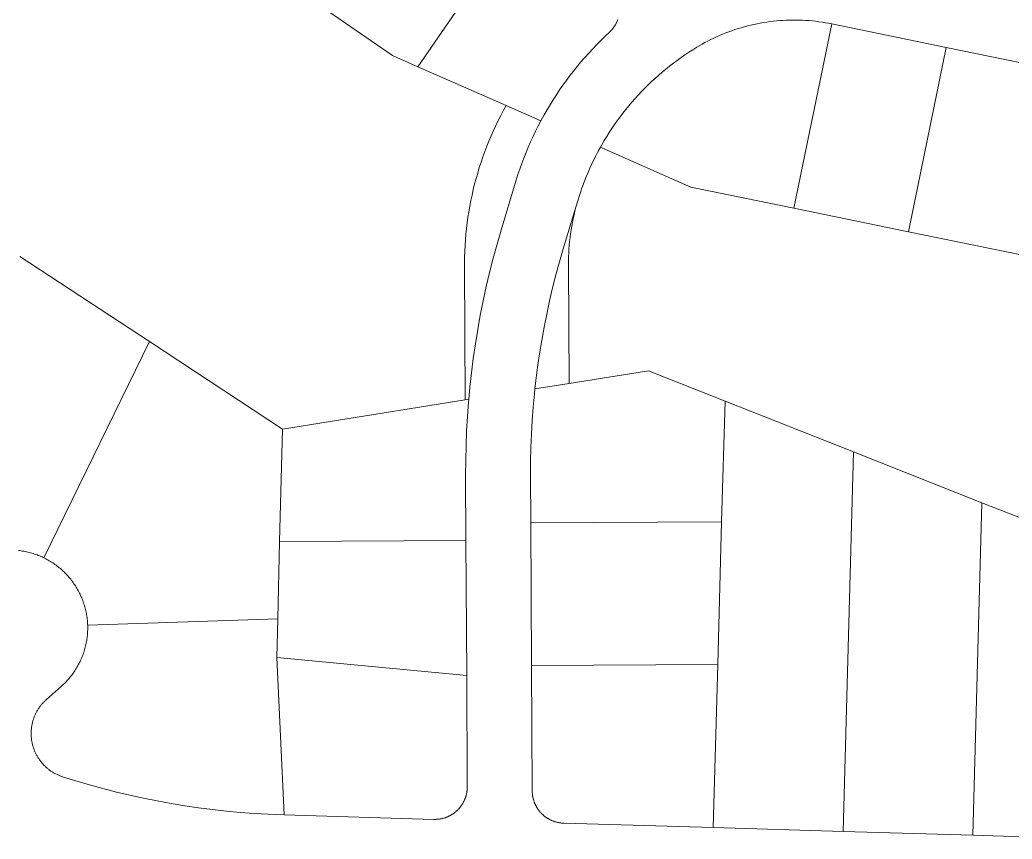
# Model space of a CAD drawing. Header units: feet. Extents: x 865220 to 2774701, y -2240498 to 961524.
# Drawn here: x 2765965 to 2766730, y 958702 to 959333 of the extents above; entities that cross this region are included whole.
import ezdxf

# ---------------------------------------------------------------- set-up
doc = ezdxf.new("R2010")
doc.units = ezdxf.units.FT
doc.header["$LTSCALE"] = 0.015
doc.header["$MEASUREMENT"] = 0
doc.layers.add('Parcels', color=7, linetype='Continuous', lineweight=0)

msp = doc.modelspace()

# ---------------------------------------------------------------- linework, layer by layer
at = {"layer": 'Parcels', "lineweight": 5}
for p, q in [((2766348.9, 959409.1), (2766271.91, 959297)), ((2766271.91, 959297), (2766348.9, 959409.1)), ((2766195.47, 959344.66), (2766252.22, 959305.68)), ((2766424.8, 959330.97), (2766424.99, 959331.36)), ((2766424.99, 959331.36), (2766425.17, 959331.76)), ((2766425.17, 959331.76), (2766425.35, 959332.16)), ((2766425.35, 959332.16), (2766425.52, 959332.56)), ((2766425.52, 959332.56), (2766425.68, 959332.96)), ((2766425.68, 959332.96), (2766425.83, 959333.37)), ((2766540.49, 959331.51), (2766538, 959331.12)), ((2766542.99, 959331.85), (2766540.49, 959331.51)), ((2766545.49, 959332.16), (2766542.99, 959331.85)), ((2766548, 959332.42), (2766545.49, 959332.16)), ((2766550.51, 959332.63), (2766548, 959332.42)), ((2766553.02, 959332.8), (2766550.51, 959332.63)), ((2766555.54, 959332.93), (2766553.02, 959332.8)), ((2766558.05, 959333.01), (2766555.54, 959332.93)), ((2766560.57, 959333.05), (2766558.05, 959333.01)), ((2766563.09, 959333.05), (2766560.57, 959333.05)), ((2766565.61, 959333), (2766563.09, 959333.05)), ((2766568.13, 959332.91), (2766565.61, 959333)), ((2766570.65, 959332.77), (2766568.13, 959332.91)), ((2766573.16, 959332.59), (2766570.65, 959332.77)), ((2766575.67, 959332.37), (2766573.16, 959332.59)), ((2766578.17, 959332.1), (2766575.67, 959332.37)), ((2766580.67, 959331.79), (2766578.17, 959332.1)), ((2766583.17, 959331.43), (2766580.67, 959331.79)), ((2766585.66, 959331.03), (2766583.17, 959331.43)), ((2766416.04, 959320.57), (2766419.34, 959323.67)), ((2766419.34, 959323.67), (2766419.66, 959323.97)), ((2766419.66, 959323.97), (2766419.97, 959324.27)), ((2766419.97, 959324.27), (2766420.28, 959324.58)), ((2766420.28, 959324.58), (2766420.58, 959324.9)), ((2766420.58, 959324.9), (2766420.88, 959325.22)), ((2766420.88, 959325.22), (2766421.17, 959325.54)), ((2766421.17, 959325.54), (2766421.45, 959325.87)), ((2766421.45, 959325.87), (2766421.73, 959326.21)), ((2766421.73, 959326.21), (2766422.01, 959326.55)), ((2766422.01, 959326.55), (2766422.27, 959326.89)), ((2766422.27, 959326.89), (2766422.54, 959327.24)), ((2766422.54, 959327.24), (2766422.79, 959327.6)), ((2766422.79, 959327.6), (2766423.04, 959327.96)), ((2766423.04, 959327.96), (2766423.28, 959328.32)), ((2766423.28, 959328.32), (2766423.52, 959328.68)), ((2766423.52, 959328.68), (2766423.75, 959329.06)), ((2766423.75, 959329.06), (2766423.97, 959329.43)), ((2766423.97, 959329.43), (2766424.19, 959329.81)), ((2766424.19, 959329.81), (2766424.4, 959330.19)), ((2766424.4, 959330.19), (2766424.6, 959330.58)), ((2766424.6, 959330.58), (2766424.8, 959330.97)), ((2766511.26, 959324), (2766508.91, 959323.1)), ((2766513.63, 959324.86), (2766511.26, 959324)), ((2766516.01, 959325.68), (2766513.63, 959324.86)), ((2766518.41, 959326.45), (2766516.01, 959325.68)), ((2766520.82, 959327.18), (2766518.41, 959326.45)), ((2766523.25, 959327.87), (2766520.82, 959327.18)), ((2766525.68, 959328.52), (2766523.25, 959327.87)), ((2766528.13, 959329.13), (2766525.68, 959328.52)), ((2766530.58, 959329.69), (2766528.13, 959329.13)), ((2766533.05, 959330.21), (2766530.58, 959329.69)), ((2766535.52, 959330.68), (2766533.05, 959330.21)), ((2766538, 959331.12), (2766535.52, 959330.68)), ((2766590.61, 959330.11), (2766561.45, 959188.08)), ((2766561.45, 959188.08), (2766590.61, 959330.11)), ((2766588.14, 959330.59), (2766585.66, 959331.03)), ((2766590.61, 959330.11), (2766588.14, 959330.59)), ((2766678.76, 959312.01), (2766590.61, 959330.11)), ((2766590.61, 959330.11), (2766590.61, 959330.11)), ((2766409.61, 959314.2), (2766412.8, 959317.41)), ((2766412.8, 959317.41), (2766416.04, 959320.57)), ((2766495.15, 959316.86), (2766492.92, 959315.68)), ((2766497.39, 959318), (2766495.15, 959316.86)), ((2766499.66, 959319.1), (2766497.39, 959318)), ((2766501.95, 959320.16), (2766499.66, 959319.1)), ((2766504.25, 959321.19), (2766501.95, 959320.16)), ((2766506.57, 959322.17), (2766504.25, 959321.19)), ((2766508.91, 959323.1), (2766506.57, 959322.17)), ((2766403.41, 959307.61), (2766406.48, 959310.93)), ((2766406.48, 959310.93), (2766409.61, 959314.2)), ((2766483.62, 959310.21), (2766480.55, 959308.24)), ((2766486.73, 959312.14), (2766483.62, 959310.21)), ((2766490.71, 959314.47), (2766486.73, 959312.14)), ((2766492.92, 959315.68), (2766490.71, 959314.47)), ((2766678.76, 959312.01), (2766649.6, 959169.99)), ((2766766.91, 959293.91), (2766678.76, 959312.01)), ((2766678.76, 959312.01), (2766678.76, 959312.01)), ((2766271.91, 959297), (2766252.22, 959305.68)), ((2766394.54, 959297.33), (2766397.43, 959300.81)), ((2766397.43, 959300.81), (2766400.39, 959304.24)), ((2766400.39, 959304.24), (2766403.41, 959307.61)), ((2766471.54, 959301.99), (2766468.61, 959299.81)), ((2766474.51, 959304.13), (2766471.54, 959301.99)), ((2766477.51, 959306.21), (2766474.51, 959304.13)), ((2766480.55, 959308.24), (2766477.51, 959306.21)), ((2766271.91, 959297), (2766339.74, 959267.1)), ((2766388.93, 959290.23), (2766391.7, 959293.8)), ((2766391.7, 959293.8), (2766394.54, 959297.33)), ((2766462.87, 959295.29), (2766460.06, 959292.95)), ((2766465.72, 959297.57), (2766462.87, 959295.29)), ((2766468.61, 959299.81), (2766465.72, 959297.57)), ((2766383.57, 959282.93), (2766386.22, 959286.6)), ((2766386.22, 959286.6), (2766388.93, 959290.23)), ((2766451.88, 959285.66), (2766449.24, 959283.13)), ((2766454.57, 959288.14), (2766451.88, 959285.66)), ((2766457.29, 959290.57), (2766454.57, 959288.14)), ((2766460.06, 959292.95), (2766457.29, 959290.57)), ((2766378.48, 959275.45), (2766380.99, 959279.21)), ((2766380.99, 959279.21), (2766383.57, 959282.93)), ((2766444.1, 959277.95), (2766441.6, 959275.29)), ((2766446.65, 959280.56), (2766444.1, 959277.95)), ((2766449.24, 959283.13), (2766446.65, 959280.56)), ((2766373.64, 959267.8), (2766376.03, 959271.65)), ((2766376.03, 959271.65), (2766378.48, 959275.45)), ((2766439.14, 959272.58), (2766436.73, 959269.84)), ((2766441.6, 959275.29), (2766439.14, 959272.58)), ((2766337.76, 959263.51), (2766335.72, 959259.65)), ((2766337.76, 959263.51), (2766339.74, 959267.1)), ((2766339.74, 959267.1), (2766337.76, 959263.51)), ((2766339.74, 959267.1), (2766366.51, 959255.3)), ((2766369.08, 959259.98), (2766371.32, 959263.91)), ((2766371.32, 959263.91), (2766373.64, 959267.8)), ((2766432.05, 959264.22), (2766429.79, 959261.35)), ((2766434.37, 959267.05), (2766432.05, 959264.22)), ((2766436.73, 959269.84), (2766434.37, 959267.05)), ((2766331.84, 959251.83), (2766333.75, 959255.76)), ((2766333.75, 959255.76), (2766331.84, 959251.83)), ((2766335.72, 959259.65), (2766333.75, 959255.76)), ((2766364.54, 959251.52), (2766366.51, 959255.3)), ((2766366.51, 959255.3), (2766369.08, 959259.98)), ((2766366.51, 959255.3), (2766366.51, 959255.3)), ((2766425.42, 959255.5), (2766423.31, 959252.52)), ((2766427.58, 959258.44), (2766425.42, 959255.5)), ((2766429.79, 959261.35), (2766427.58, 959258.44)), ((2766330.01, 959247.87), (2766328.25, 959243.88)), ((2766331.84, 959251.83), (2766330.01, 959247.87)), ((2766360.55, 959243.39), (2766362.51, 959247.48)), ((2766362.51, 959247.48), (2766364.54, 959251.52)), ((2766421.25, 959249.5), (2766419.25, 959246.44)), ((2766423.31, 959252.52), (2766421.25, 959249.5)), ((2766324.93, 959235.81), (2766326.55, 959239.86)), ((2766328.25, 959243.88), (2766326.55, 959239.86)), ((2766358.67, 959239.28), (2766360.55, 959243.39)), ((2766415.4, 959240.23), (2766412.41, 959235.07)), ((2766417.3, 959243.35), (2766415.4, 959240.23)), ((2766419.25, 959246.44), (2766417.3, 959243.35)), ((2766323.37, 959231.74), (2766324.93, 959235.81)), ((2766355.12, 959230.95), (2766356.86, 959235.13)), ((2766356.86, 959235.13), (2766358.67, 959239.28)), ((2766410.79, 959232.1), (2766409.1, 959228.86)), ((2766412.41, 959235.07), (2766410.79, 959232.1)), ((2766412.41, 959235.07), (2766413.44, 959234.62)), ((2766482, 959204.4), (2766413.44, 959234.62)), ((2766413.44, 959234.62), (2766482, 959204.4)), ((2766320.48, 959223.51), (2766321.89, 959227.63)), ((2766321.89, 959227.63), (2766320.48, 959223.51)), ((2766321.89, 959227.63), (2766323.37, 959231.74)), ((2766351.86, 959222.51), (2766353.45, 959226.74)), ((2766353.45, 959226.74), (2766355.12, 959230.95)), ((2766407.46, 959225.6), (2766405.88, 959222.3)), ((2766409.1, 959228.86), (2766407.46, 959225.6)), ((2766319.14, 959219.35), (2766317.88, 959215.18)), ((2766319.14, 959219.35), (2766320.48, 959223.51)), ((2766348.9, 959213.95), (2766350.35, 959218.24)), ((2766350.35, 959218.24), (2766351.86, 959222.51)), ((2766404.36, 959218.98), (2766402.9, 959215.63)), ((2766405.88, 959222.3), (2766404.36, 959218.98)), ((2766315.56, 959206.76), (2766316.68, 959210.98)), ((2766316.68, 959210.98), (2766315.56, 959206.76)), ((2766317.88, 959215.18), (2766316.68, 959210.98)), ((2766347.09, 959208.19), (2766348.9, 959213.95)), ((2766401.49, 959212.26), (2766400.14, 959208.87)), ((2766402.9, 959215.63), (2766401.49, 959212.26)), ((2766313.55, 959198.28), (2766314.52, 959202.53)), ((2766314.52, 959202.53), (2766315.56, 959206.76)), ((2766335.94, 959171.17), (2766347.09, 959208.19)), ((2766397.65, 959202), (2766397, 959200.12)), ((2766397.96, 959202.93), (2766397.65, 959202)), ((2766398.87, 959205.44), (2766397.96, 959202.93)), ((2766398.96, 959205.72), (2766398.87, 959205.44)), ((2766400.14, 959208.87), (2766398.96, 959205.72)), ((2766561.45, 959188.08), (2766482, 959204.4)), ((2766482, 959204.4), (2766561.45, 959188.08)), ((2766311.83, 959189.72), (2766312.65, 959194.01)), ((2766312.65, 959194.01), (2766311.83, 959189.72)), ((2766312.65, 959194.01), (2766313.55, 959198.28)), ((2766313.55, 959198.28), (2766312.65, 959194.01)), ((2766394.98, 959193.77), (2766393.47, 959188.79)), ((2766395.19, 959194.47), (2766394.98, 959193.77)), ((2766396.48, 959198.54), (2766395.19, 959194.47)), ((2766397, 959200.12), (2766396.48, 959198.54)), ((2766311.83, 959189.72), (2766311.08, 959185.42)), ((2766393.47, 959188.79), (2766383.82, 959156.75)), ((2766393.47, 959188.79), (2766392.8, 959185.9)), ((2766649.6, 959169.99), (2766561.45, 959188.08)), ((2766310.41, 959181.11), (2766309.81, 959176.79)), ((2766310.41, 959181.11), (2766311.08, 959185.42)), ((2766311.08, 959185.42), (2766310.41, 959181.11)), ((2766390.87, 959177.21), (2766391.46, 959180.12)), ((2766392.1, 959183.01), (2766391.46, 959180.12)), ((2766392.8, 959185.9), (2766392.1, 959183.01)), ((2766308.85, 959168.12), (2766309.29, 959172.46)), ((2766309.29, 959172.46), (2766308.85, 959168.12)), ((2766309.29, 959172.46), (2766309.81, 959176.79)), ((2766309.81, 959176.79), (2766309.29, 959172.46)), ((2766332.8, 959160.38), (2766335.94, 959171.17)), ((2766389.84, 959171.37), (2766389.4, 959168.43)), ((2766390.33, 959174.29), (2766389.84, 959171.37)), ((2766390.33, 959174.29), (2766390.87, 959177.21)), ((2766308.48, 959163.77), (2766308.18, 959159.42)), ((2766308.48, 959163.77), (2766308.85, 959168.12)), ((2766389.01, 959165.49), (2766388.68, 959162.54)), ((2766389.01, 959165.49), (2766389.4, 959168.43)), ((2766737.75, 959151.89), (2766649.6, 959169.99)), ((2766308.18, 959159.42), (2766307.97, 959155.06)), ((2766329.84, 959149.54), (2766332.8, 959160.38)), ((2766383.82, 959156.75), (2766380.91, 959146.81)), ((2766387.98, 959153.67), (2766388.16, 959156.63)), ((2766388.39, 959159.59), (2766388.16, 959156.63)), ((2766388.39, 959159.59), (2766388.68, 959162.54)), ((2765965.2, 959150.97), (2766065.02, 959085.34)), ((2766307.76, 959143.44), (2766307.82, 959150.7)), ((2766307.82, 959150.7), (2766307.76, 959143.44)), ((2766307.82, 959150.7), (2766307.97, 959155.06)), ((2766307.97, 959155.06), (2766307.82, 959150.7)), ((2766327.07, 959138.65), (2766329.84, 959149.54)), ((2766387.85, 959150.71), (2766387.77, 959147.74)), ((2766387.98, 959153.67), (2766387.85, 959150.71)), ((2766308.3, 959040.4), (2766307.76, 959143.44)), ((2766380.91, 959146.81), (2766378.19, 959136.81)), ((2766387.75, 959143.86), (2766387.77, 959147.74)), ((2766388.23, 959053.11), (2766387.75, 959143.86)), ((2766324.5, 959127.72), (2766327.07, 959138.65)), ((2766378.19, 959136.81), (2766375.63, 959126.76)), ((2766322.11, 959116.74), (2766324.5, 959127.72)), ((2766375.63, 959126.76), (2766373.26, 959116.68)), ((2766319.92, 959105.72), (2766322.11, 959116.74)), ((2766373.26, 959116.68), (2766371.06, 959106.55)), ((2766317.92, 959094.66), (2766319.92, 959105.72)), ((2766371.06, 959106.55), (2766369.03, 959096.39)), ((2766316.11, 959083.58), (2766317.92, 959094.66)), ((2766369.03, 959096.39), (2766367.19, 959086.19)), ((2765983.81, 958918.74), (2766065.02, 959085.34)), ((2766065.02, 959085.34), (2765983.81, 958918.74)), ((2766065.02, 959085.34), (2766065.02, 959085.34)), ((2766167.43, 959018.01), (2766065.02, 959085.34)), ((2766314.49, 959072.46), (2766316.11, 959083.58)), ((2766367.19, 959086.19), (2766365.52, 959075.96)), ((2766313.08, 959061.31), (2766314.49, 959072.46)), ((2766365.52, 959075.96), (2766364.03, 959065.71)), ((2766364.03, 959065.71), (2766362.72, 959055.43)), ((2766311.85, 959050.14), (2766313.08, 959061.31)), ((2766449.45, 959062.85), (2766388.23, 959053.11)), ((2766508.38, 959039.54), (2766449.45, 959062.85)), ((2766310.99, 959040.83), (2766311.85, 959050.14)), ((2766362.01, 959048.94), (2766361.59, 959045.13)), ((2766362.72, 959055.43), (2766362.01, 959048.94)), ((2766362.01, 959048.94), (2766388.23, 959053.11)), ((2766388.23, 959053.11), (2766388.23, 959053.11)), ((2766361.59, 959045.13), (2766360.64, 959034.81)), ((2766308.3, 959040.4), (2766167.43, 959018.01)), ((2766310.99, 959040.83), (2766308.3, 959040.4)), ((2766308.3, 959040.4), (2766310.99, 959040.83)), ((2766309.99, 959027.75), (2766310.82, 959038.95)), ((2766310.82, 959038.95), (2766310.99, 959040.83)), ((2766360.64, 959034.81), (2766359.87, 959024.47)), ((2766508.38, 959039.54), (2766505.81, 958946.53)), ((2766508.38, 959039.54), (2766607.34, 959000.39)), ((2766508.38, 959039.54), (2766508.38, 959039.54)), ((2766309.35, 959016.53), (2766309.99, 959027.75)), ((2766165.31, 958931.47), (2766167.43, 959018.01)), ((2766167.43, 959018.01), (2766165.31, 958931.47)), ((2766167.43, 959018.01), (2766167.43, 959018.01)), ((2766359.87, 959024.47), (2766359.28, 959014.13)), ((2766308.9, 959005.31), (2766309.35, 959016.53)), ((2766359.28, 959014.13), (2766358.87, 959003.77)), ((2766308.66, 958994.07), (2766308.9, 959005.31)), ((2766358.87, 959003.77), (2766358.65, 958993.41)), ((2766599.39, 958707.99), (2766607.34, 959000.39)), ((2766607.34, 959000.39), (2766599.39, 958707.99)), ((2766607.34, 959000.39), (2766607.34, 959000.39)), ((2766706.3, 958961.24), (2766607.34, 959000.39)), ((2766308.61, 958982.14), (2766308.66, 958994.07)), ((2766358.65, 958993.41), (2766358.6, 958982.4)), ((2766308.87, 958932.23), (2766308.61, 958982.14)), ((2766358.6, 958982.4), (2766358.8, 958945.76)), ((2766699.33, 958705.03), (2766706.3, 958961.24)), ((2766706.3, 958961.24), (2766699.33, 958705.03)), ((2766706.3, 958961.24), (2766706.3, 958961.24)), ((2766805.26, 958922.09), (2766706.3, 958961.24)), ((2766358.8, 958945.76), (2766505.81, 958946.53)), ((2766505.81, 958946.53), (2766358.8, 958945.76)), ((2766358.8, 958945.76), (2766359.38, 958835.77)), ((2766505.81, 958946.53), (2766502.77, 958836.53)), ((2766505.81, 958946.53), (2766505.81, 958946.53)), ((2766165.31, 958931.47), (2766163.85, 958871.89)), ((2766308.87, 958932.23), (2766165.31, 958931.47)), ((2766309.42, 958828.11), (2766308.87, 958932.23)), ((2766308.87, 958932.23), (2766308.87, 958932.23)), ((2765964.24, 958924.43), (2765965.28, 958924.31)), ((2765965.28, 958924.31), (2765966.32, 958924.16)), ((2765966.32, 958924.16), (2765967.35, 958924)), ((2765967.35, 958924), (2765968.38, 958923.82)), ((2765968.38, 958923.82), (2765969.41, 958923.62)), ((2765969.41, 958923.62), (2765970.44, 958923.4)), ((2765970.44, 958923.4), (2765971.46, 958923.17)), ((2765971.46, 958923.17), (2765972.47, 958922.92)), ((2765972.47, 958922.92), (2765973.49, 958922.65)), ((2765973.49, 958922.65), (2765974.49, 958922.36)), ((2765974.49, 958922.36), (2765975.49, 958922.05)), ((2765975.49, 958922.05), (2765976.49, 958921.73)), ((2765976.49, 958921.73), (2765977.48, 958921.39)), ((2765977.48, 958921.39), (2765978.47, 958921.04)), ((2765978.47, 958921.04), (2765979.44, 958920.66)), ((2765979.44, 958920.66), (2765980.41, 958920.27)), ((2765980.41, 958920.27), (2765981.38, 958919.86)), ((2765981.38, 958919.86), (2765982.34, 958919.44)), ((2765982.34, 958919.44), (2765983.29, 958919)), ((2765983.29, 958919), (2765983.81, 958918.74)), ((2765983.81, 958918.74), (2765984.23, 958918.54)), ((2765984.23, 958918.54), (2765985.16, 958918.06)), ((2765985.16, 958918.06), (2765986.09, 958917.57)), ((2765986.09, 958917.57), (2765987, 958917.07)), ((2765987, 958917.07), (2765987.91, 958916.55)), ((2765987.91, 958916.55), (2765988.81, 958916.01)), ((2765988.81, 958916.01), (2765989.7, 958915.45)), ((2765989.7, 958915.45), (2765990.58, 958914.88)), ((2765990.58, 958914.88), (2765991.44, 958914.3)), ((2765991.44, 958914.3), (2765992.3, 958913.7)), ((2765992.3, 958913.7), (2765993.15, 958913.09)), ((2765993.15, 958913.09), (2765993.99, 958912.46)), ((2765993.99, 958912.46), (2765994.81, 958911.81)), ((2765994.81, 958911.81), (2765995.63, 958911.15)), ((2765995.63, 958911.15), (2765996.43, 958910.48)), ((2765996.43, 958910.48), (2765997.22, 958909.8)), ((2765997.22, 958909.8), (2765998, 958909.1)), ((2765998, 958909.1), (2765998.77, 958908.38)), ((2765998.77, 958908.38), (2765999.52, 958907.66)), ((2765999.52, 958907.66), (2766000.26, 958906.92)), ((2766000.26, 958906.92), (2766000.99, 958906.17)), ((2766000.99, 958906.17), (2766001.71, 958905.4)), ((2766001.71, 958905.4), (2766002.41, 958904.62)), ((2766002.41, 958904.62), (2766003.1, 958903.83)), ((2766003.1, 958903.83), (2766003.77, 958903.03)), ((2766003.77, 958903.03), (2766004.43, 958902.22)), ((2766004.43, 958902.22), (2766005.07, 958901.4)), ((2766005.07, 958901.4), (2766005.71, 958900.56)), ((2766005.71, 958900.56), (2766006.32, 958899.71)), ((2766006.32, 958899.71), (2766006.92, 958898.86)), ((2766006.92, 958898.86), (2766007.51, 958897.99)), ((2766007.51, 958897.99), (2766008.08, 958897.11)), ((2766008.08, 958897.11), (2766008.64, 958896.22)), ((2766008.64, 958896.22), (2766009.18, 958895.33)), ((2766009.18, 958895.33), (2766009.7, 958894.42)), ((2766009.7, 958894.42), (2766010.21, 958893.51)), ((2766010.21, 958893.51), (2766010.7, 958892.58)), ((2766010.7, 958892.58), (2766011.18, 958891.65)), ((2766011.18, 958891.65), (2766011.64, 958890.71)), ((2766011.64, 958890.71), (2766012.08, 958889.76)), ((2766012.08, 958889.76), (2766012.51, 958888.81)), ((2766012.51, 958888.81), (2766012.92, 958887.84)), ((2766012.92, 958887.84), (2766013.32, 958886.87)), ((2766013.32, 958886.87), (2766013.69, 958885.89)), ((2766013.69, 958885.89), (2766014.05, 958884.91)), ((2766014.05, 958884.91), (2766014.39, 958883.92)), ((2766014.39, 958883.92), (2766014.72, 958882.93)), ((2766014.72, 958882.93), (2766015.03, 958881.92)), ((2766015.03, 958881.92), (2766015.32, 958880.92)), ((2766015.32, 958880.92), (2766015.59, 958879.91)), ((2766015.59, 958879.91), (2766015.84, 958878.89)), ((2766015.84, 958878.89), (2766016.08, 958877.87)), ((2766016.08, 958877.87), (2766016.3, 958876.85)), ((2766016.3, 958876.85), (2766016.5, 958875.82)), ((2766016.5, 958875.82), (2766016.68, 958874.79)), ((2766016.68, 958874.79), (2766016.85, 958873.76)), ((2766016.85, 958873.76), (2766016.99, 958872.72)), ((2766016.99, 958872.72), (2766017.12, 958871.68)), ((2766017.12, 958871.68), (2766017.23, 958870.64)), ((2766017.23, 958870.64), (2766017.33, 958869.6)), ((2766017.33, 958869.6), (2766017.4, 958868.55)), ((2766017.4, 958868.55), (2766017.46, 958867.51)), ((2766017.46, 958867.51), (2766017.48, 958866.87)), ((2766163.85, 958871.89), (2766017.48, 958866.87)), ((2766017.48, 958866.87), (2766017.49, 958866.46)), ((2766017.49, 958866.46), (2766017.51, 958865.41)), ((2766017.51, 958865.41), (2766017.51, 958864.37)), ((2766163.85, 958871.89), (2766163.12, 958841.89)), ((2766017.14, 958858.1), (2766017.01, 958857.06)), ((2766017.25, 958859.14), (2766017.14, 958858.1)), ((2766017.34, 958860.18), (2766017.25, 958859.14)), ((2766017.41, 958861.23), (2766017.34, 958860.18)), ((2766017.46, 958862.27), (2766017.41, 958861.23)), ((2766017.5, 958863.32), (2766017.46, 958862.27)), ((2766017.51, 958864.37), (2766017.5, 958863.32)), ((2766015.62, 958849.87), (2766015.35, 958848.85)), ((2766015.88, 958850.88), (2766015.62, 958849.87)), ((2766016.11, 958851.9), (2766015.88, 958850.88)), ((2766016.33, 958852.93), (2766016.11, 958851.9)), ((2766016.53, 958853.95), (2766016.33, 958852.93)), ((2766016.71, 958854.99), (2766016.53, 958853.95)), ((2766016.87, 958856.02), (2766016.71, 958854.99)), ((2766017.01, 958857.06), (2766016.87, 958856.02)), ((2766013.37, 958842.9), (2766012.98, 958841.93)), ((2766013.74, 958843.87), (2766013.37, 958842.9)), ((2766014.1, 958844.86), (2766013.74, 958843.87)), ((2766014.44, 958845.85), (2766014.1, 958844.86)), ((2766014.76, 958846.85), (2766014.44, 958845.85)), ((2766015.07, 958847.85), (2766014.76, 958846.85)), ((2766015.35, 958848.85), (2766015.07, 958847.85)), ((2766009.77, 958835.34), (2766009.25, 958834.43)), ((2766010.28, 958836.25), (2766009.77, 958835.34)), ((2766010.77, 958837.18), (2766010.28, 958836.25)), ((2766011.25, 958838.11), (2766010.77, 958837.18)), ((2766011.7, 958839.05), (2766011.25, 958838.11)), ((2766012.14, 958840), (2766011.7, 958839.05)), ((2766012.57, 958840.96), (2766012.14, 958840)), ((2766012.98, 958841.93), (2766012.57, 958840.96)), ((2766168.81, 958720.75), (2766163.12, 958841.89)), ((2766163.12, 958841.89), (2766163.12, 958841.89)), ((2766309.42, 958828.11), (2766163.12, 958841.89)), ((2766502.77, 958836.53), (2766359.38, 958835.77)), ((2766359.38, 958835.77), (2766359.89, 958739.22)), ((2766499.3, 958710.96), (2766502.77, 958836.53)), ((2766502.77, 958836.53), (2766499.3, 958710.96)), ((2766502.77, 958836.53), (2766502.77, 958836.53)), ((2766004.52, 958827.53), (2766003.86, 958826.71)), ((2766005.16, 958828.35), (2766004.52, 958827.53)), ((2766005.79, 958829.19), (2766005.16, 958828.35)), ((2766006.41, 958830.04), (2766005.79, 958829.19)), ((2766007.01, 958830.9), (2766006.41, 958830.04)), ((2766007.59, 958831.76), (2766007.01, 958830.9)), ((2766008.16, 958832.64), (2766007.59, 958831.76)), ((2766008.71, 958833.53), (2766008.16, 958832.64)), ((2766009.25, 958834.43), (2766008.71, 958833.53)), ((2766309.88, 958742.45), (2766309.42, 958828.11)), ((2766309.42, 958828.11), (2766309.42, 958828.11)), ((2765997.33, 958819.93), (2765985.7, 958809.62)), ((2765998.11, 958820.63), (2765997.33, 958819.93)), ((2765998.87, 958821.35), (2765998.11, 958820.63)), ((2765999.62, 958822.08), (2765998.87, 958821.35)), ((2766000.36, 958822.82), (2765999.62, 958822.08)), ((2766001.09, 958823.57), (2766000.36, 958822.82)), ((2766001.8, 958824.34), (2766001.09, 958823.57)), ((2766002.5, 958825.12), (2766001.8, 958824.34)), ((2766003.19, 958825.91), (2766002.5, 958825.12)), ((2766003.86, 958826.71), (2766003.19, 958825.91)), ((2765980.77, 958804.22), (2765980.41, 958803.72)), ((2765981.13, 958804.71), (2765980.77, 958804.22)), ((2765981.51, 958805.19), (2765981.13, 958804.71)), ((2765981.89, 958805.66), (2765981.51, 958805.19)), ((2765982.29, 958806.13), (2765981.89, 958805.66)), ((2765982.69, 958806.59), (2765982.29, 958806.13)), ((2765983.09, 958807.05), (2765982.69, 958806.59)), ((2765983.51, 958807.5), (2765983.09, 958807.05)), ((2765983.93, 958807.94), (2765983.51, 958807.5)), ((2765984.37, 958808.37), (2765983.93, 958807.94)), ((2765984.8, 958808.79), (2765984.37, 958808.37)), ((2765985.25, 958809.21), (2765984.8, 958808.79)), ((2765985.7, 958809.62), (2765985.25, 958809.21)), ((2765976.58, 958796.79), (2765976.35, 958796.22)), ((2765976.81, 958797.35), (2765976.58, 958796.79)), ((2765977.06, 958797.91), (2765976.81, 958797.35)), ((2765977.32, 958798.47), (2765977.06, 958797.91)), ((2765977.59, 958799.01), (2765977.32, 958798.47)), ((2765977.86, 958799.56), (2765977.59, 958799.01)), ((2765978.15, 958800.1), (2765977.86, 958799.56)), ((2765978.45, 958800.63), (2765978.15, 958800.1)), ((2765978.75, 958801.16), (2765978.45, 958800.63)), ((2765979.06, 958801.69), (2765978.75, 958801.16)), ((2765979.39, 958802.2), (2765979.06, 958801.69)), ((2765979.72, 958802.72), (2765979.39, 958802.2)), ((2765980.06, 958803.22), (2765979.72, 958802.72)), ((2765980.41, 958803.72), (2765980.06, 958803.22)), ((2765974.4, 958789.17), (2765974.31, 958788.57)), ((2765974.51, 958789.77), (2765974.4, 958789.17)), ((2765974.62, 958790.37), (2765974.51, 958789.77)), ((2765974.75, 958790.97), (2765974.62, 958790.37)), ((2765974.89, 958791.57), (2765974.75, 958790.97)), ((2765975.03, 958792.16), (2765974.89, 958791.57)), ((2765975.19, 958792.75), (2765975.03, 958792.16)), ((2765975.36, 958793.34), (2765975.19, 958792.75)), ((2765975.54, 958793.92), (2765975.36, 958793.34)), ((2765975.72, 958794.5), (2765975.54, 958793.92)), ((2765975.92, 958795.08), (2765975.72, 958794.5)), ((2765976.13, 958795.65), (2765975.92, 958795.08)), ((2765976.35, 958796.22), (2765976.13, 958795.65)), ((2765973.94, 958784.31), (2765973.93, 958783.7)), ((2765973.93, 958783.7), (2765973.93, 958783.09)), ((2765973.93, 958783.09), (2765973.94, 958782.48)), ((2765973.96, 958784.92), (2765973.94, 958784.31)), ((2765973.94, 958782.48), (2765973.96, 958781.87)), ((2765973.99, 958785.53), (2765973.96, 958784.92)), ((2765973.96, 958781.87), (2765974, 958781.26)), ((2765974.03, 958786.14), (2765973.99, 958785.53)), ((2765974, 958781.26), (2765974.04, 958780.65)), ((2765974.09, 958786.75), (2765974.03, 958786.14)), ((2765974.15, 958787.36), (2765974.09, 958786.75)), ((2765974.22, 958787.96), (2765974.15, 958787.36)), ((2765974.31, 958788.57), (2765974.22, 958787.96)), ((2765974.04, 958780.65), (2765974.09, 958780.04)), ((2765974.09, 958780.04), (2765974.16, 958779.43)), ((2765974.16, 958779.43), (2765974.23, 958778.83)), ((2765974.23, 958778.83), (2765974.32, 958778.22)), ((2765974.32, 958778.22), (2765974.42, 958777.62)), ((2765974.42, 958777.62), (2765974.52, 958777.02)), ((2765974.52, 958777.02), (2765974.64, 958776.42)), ((2765974.64, 958776.42), (2765974.77, 958775.82)), ((2765974.77, 958775.82), (2765974.91, 958775.23)), ((2765974.91, 958775.23), (2765975.05, 958774.63)), ((2765975.05, 958774.63), (2765975.21, 958774.04)), ((2765975.21, 958774.04), (2765975.38, 958773.46)), ((2765975.38, 958773.46), (2765975.56, 958772.87)), ((2765975.56, 958772.87), (2765975.75, 958772.29)), ((2765975.75, 958772.29), (2765975.95, 958771.72)), ((2765975.95, 958771.72), (2765976.16, 958771.14)), ((2765976.16, 958771.14), (2765976.38, 958770.57)), ((2765976.38, 958770.57), (2765976.61, 958770.01)), ((2765976.61, 958770.01), (2765976.85, 958769.44)), ((2765976.85, 958769.44), (2765977.1, 958768.89)), ((2765977.1, 958768.89), (2765977.36, 958768.33)), ((2765977.36, 958768.33), (2765977.62, 958767.78)), ((2765977.62, 958767.78), (2765977.9, 958767.24)), ((2765977.9, 958767.24), (2765978.19, 958766.7)), ((2765978.19, 958766.7), (2765978.49, 958766.17)), ((2765978.49, 958766.17), (2765978.79, 958765.64)), ((2765978.79, 958765.64), (2765979.11, 958765.12)), ((2765979.11, 958765.12), (2765979.43, 958764.6)), ((2765979.43, 958764.6), (2765979.77, 958764.09)), ((2765979.77, 958764.09), (2765980.11, 958763.58)), ((2765980.11, 958763.58), (2765980.46, 958763.08)), ((2765980.46, 958763.08), (2765980.82, 958762.59)), ((2765980.82, 958762.59), (2765981.19, 958762.1)), ((2765981.19, 958762.1), (2765981.56, 958761.62)), ((2765981.56, 958761.62), (2765981.95, 958761.14)), ((2765981.95, 958761.14), (2765982.34, 958760.68)), ((2765982.34, 958760.68), (2765982.74, 958760.22)), ((2765982.74, 958760.22), (2765983.15, 958759.76)), ((2765983.15, 958759.76), (2765983.57, 958759.32)), ((2765983.57, 958759.32), (2765983.99, 958758.88)), ((2765983.99, 958758.88), (2765984.43, 958758.45)), ((2765984.43, 958758.45), (2765984.87, 958758.02)), ((2765984.87, 958758.02), (2765985.31, 958757.61)), ((2765985.31, 958757.61), (2765985.77, 958757.2)), ((2765985.77, 958757.2), (2765986.23, 958756.8)), ((2765986.23, 958756.8), (2765986.7, 958756.41)), ((2765986.7, 958756.41), (2765987.17, 958756.02)), ((2765987.17, 958756.02), (2765987.65, 958755.65)), ((2765987.65, 958755.65), (2765988.14, 958755.28)), ((2765988.14, 958755.28), (2765988.64, 958754.92)), ((2765988.64, 958754.92), (2765989.14, 958754.57)), ((2765989.14, 958754.57), (2765989.64, 958754.23)), ((2765989.64, 958754.23), (2765990.16, 958753.9)), ((2765990.16, 958753.9), (2765990.68, 958753.58)), ((2765990.68, 958753.58), (2765991.2, 958753.26)), ((2765991.2, 958753.26), (2765991.73, 958752.96)), ((2765991.73, 958752.96), (2765992.26, 958752.66)), ((2765992.26, 958752.66), (2765992.8, 958752.38)), ((2765992.8, 958752.38), (2765993.35, 958752.1)), ((2765993.35, 958752.1), (2765993.9, 958751.83)), ((2765993.9, 958751.83), (2765994.45, 958751.57)), ((2765994.45, 958751.57), (2765995.01, 958751.33)), ((2765995.01, 958751.33), (2765995.57, 958751.09)), ((2765995.57, 958751.09), (2765996.14, 958750.86)), ((2765996.14, 958750.86), (2765996.71, 958750.64)), ((2765996.71, 958750.64), (2765997.28, 958750.43)), ((2765997.28, 958750.43), (2765998.2, 958750.12)), ((2765998.2, 958750.12), (2766008.47, 958746.92)), ((2766008.47, 958746.92), (2766018.8, 958743.89)), ((2766018.8, 958743.89), (2766029.17, 958741.04)), ((2766029.17, 958741.04), (2766039.59, 958738.38)), ((2766039.59, 958738.38), (2766050.06, 958735.9)), ((2766050.06, 958735.9), (2766060.57, 958733.6)), ((2766308.69, 958734.72), (2766308.82, 958735.14)), ((2766308.82, 958735.14), (2766308.94, 958735.56)), ((2766308.94, 958735.56), (2766309.06, 958735.98)), ((2766309.06, 958735.98), (2766309.17, 958736.4)), ((2766309.17, 958736.4), (2766309.27, 958736.82)), ((2766309.27, 958736.82), (2766309.36, 958737.25)), ((2766309.36, 958737.25), (2766309.44, 958737.68)), ((2766309.44, 958737.68), (2766309.52, 958738.11)), ((2766309.52, 958738.11), (2766309.59, 958738.54)), ((2766309.59, 958738.54), (2766309.65, 958738.97)), ((2766309.65, 958738.97), (2766309.71, 958739.4)), ((2766309.71, 958739.4), (2766309.75, 958739.84)), ((2766309.75, 958739.84), (2766309.79, 958740.27)), ((2766309.79, 958740.27), (2766309.82, 958740.71)), ((2766309.82, 958740.71), (2766309.85, 958741.14)), ((2766309.85, 958741.14), (2766309.87, 958741.58)), ((2766309.87, 958741.58), (2766309.88, 958742.45)), ((2766359.89, 958739.22), (2766359.89, 958738.79)), ((2766359.89, 958738.79), (2766359.91, 958738.35)), ((2766359.91, 958738.35), (2766359.93, 958737.91)), ((2766359.93, 958737.91), (2766359.96, 958737.48)), ((2766359.96, 958737.48), (2766360, 958737.04)), ((2766360, 958737.04), (2766360.04, 958736.61)), ((2766360.04, 958736.61), (2766360.09, 958736.18)), ((2766360.09, 958736.18), (2766360.15, 958735.74)), ((2766360.15, 958735.74), (2766360.22, 958735.31)), ((2766360.22, 958735.31), (2766360.29, 958734.88)), ((2766060.57, 958733.6), (2766071.12, 958731.48)), ((2766071.12, 958731.48), (2766081.71, 958729.55)), ((2766081.71, 958729.55), (2766092.32, 958727.8)), ((2766092.32, 958727.8), (2766102.97, 958726.24)), ((2766304.92, 958727.38), (2766305.18, 958727.73)), ((2766305.18, 958727.73), (2766305.43, 958728.09)), ((2766305.43, 958728.09), (2766305.68, 958728.45)), ((2766305.68, 958728.45), (2766305.92, 958728.82)), ((2766305.92, 958728.82), (2766306.15, 958729.18)), ((2766306.15, 958729.18), (2766306.37, 958729.56)), ((2766306.37, 958729.56), (2766306.59, 958729.93)), ((2766306.59, 958729.93), (2766306.81, 958730.32)), ((2766306.81, 958730.32), (2766307.01, 958730.7)), ((2766307.01, 958730.7), (2766307.21, 958731.09)), ((2766307.21, 958731.09), (2766307.4, 958731.48)), ((2766307.4, 958731.48), (2766307.59, 958731.87)), ((2766307.59, 958731.87), (2766307.77, 958732.27)), ((2766307.77, 958732.27), (2766307.94, 958732.67)), ((2766307.94, 958732.67), (2766308.11, 958733.08)), ((2766308.11, 958733.08), (2766308.26, 958733.48)), ((2766308.26, 958733.48), (2766308.41, 958733.89)), ((2766308.41, 958733.89), (2766308.56, 958734.31)), ((2766308.56, 958734.31), (2766308.69, 958734.72)), ((2766360.29, 958734.88), (2766360.37, 958734.46)), ((2766360.37, 958734.46), (2766360.46, 958734.03)), ((2766360.46, 958734.03), (2766360.56, 958733.6)), ((2766360.56, 958733.6), (2766360.66, 958733.18)), ((2766360.66, 958733.18), (2766360.77, 958732.76)), ((2766360.77, 958732.76), (2766360.89, 958732.34)), ((2766360.89, 958732.34), (2766361.02, 958731.92)), ((2766361.02, 958731.92), (2766361.15, 958731.5)), ((2766361.15, 958731.5), (2766361.29, 958731.09)), ((2766361.29, 958731.09), (2766361.44, 958730.68)), ((2766361.44, 958730.68), (2766361.6, 958730.27)), ((2766361.6, 958730.27), (2766361.76, 958729.87)), ((2766361.76, 958729.87), (2766361.93, 958729.47)), ((2766361.93, 958729.47), (2766362.1, 958729.07)), ((2766362.1, 958729.07), (2766362.29, 958728.67)), ((2766362.29, 958728.67), (2766362.48, 958728.28)), ((2766362.48, 958728.28), (2766362.67, 958727.89)), ((2766362.67, 958727.89), (2766362.88, 958727.5)), ((2766362.88, 958727.5), (2766363.09, 958727.12)), ((2766102.97, 958726.24), (2766113.64, 958724.87)), ((2766113.64, 958724.87), (2766124.33, 958723.68)), ((2766124.33, 958723.68), (2766135.04, 958722.68)), ((2766135.04, 958722.68), (2766145.77, 958721.86)), ((2766145.77, 958721.86), (2766156.51, 958721.24)), ((2766156.51, 958721.24), (2766168.81, 958720.75)), ((2766168.81, 958720.75), (2766284.14, 958717.33)), ((2766295.56, 958719.72), (2766295.96, 958719.91)), ((2766295.96, 958719.91), (2766296.35, 958720.11)), ((2766296.35, 958720.11), (2766296.73, 958720.31)), ((2766296.73, 958720.31), (2766297.11, 958720.52)), ((2766297.11, 958720.52), (2766297.49, 958720.74)), ((2766297.49, 958720.74), (2766297.87, 958720.96)), ((2766297.87, 958720.96), (2766298.24, 958721.19)), ((2766298.24, 958721.19), (2766298.6, 958721.43)), ((2766298.6, 958721.43), (2766298.97, 958721.67)), ((2766298.97, 958721.67), (2766299.33, 958721.92)), ((2766299.33, 958721.92), (2766299.68, 958722.17)), ((2766299.68, 958722.17), (2766300.03, 958722.43)), ((2766300.03, 958722.43), (2766300.37, 958722.7)), ((2766300.37, 958722.7), (2766300.71, 958722.98)), ((2766300.71, 958722.98), (2766301.05, 958723.26)), ((2766301.05, 958723.26), (2766301.38, 958723.54)), ((2766301.38, 958723.54), (2766301.7, 958723.83)), ((2766301.7, 958723.83), (2766302.02, 958724.13)), ((2766302.02, 958724.13), (2766302.34, 958724.43)), ((2766302.34, 958724.43), (2766302.65, 958724.74)), ((2766302.65, 958724.74), (2766302.95, 958725.05)), ((2766302.95, 958725.05), (2766303.25, 958725.37)), ((2766303.25, 958725.37), (2766303.54, 958725.69)), ((2766303.54, 958725.69), (2766303.83, 958726.02)), ((2766303.83, 958726.02), (2766304.11, 958726.35)), ((2766304.11, 958726.35), (2766304.39, 958726.69)), ((2766304.39, 958726.69), (2766304.66, 958727.03)), ((2766304.66, 958727.03), (2766304.92, 958727.38)), ((2766363.09, 958727.12), (2766363.3, 958726.74)), ((2766363.3, 958726.74), (2766363.53, 958726.37)), ((2766363.53, 958726.37), (2766363.76, 958726)), ((2766363.76, 958726), (2766363.99, 958725.63)), ((2766363.99, 958725.63), (2766364.24, 958725.27)), ((2766364.24, 958725.27), (2766364.49, 958724.91)), ((2766364.49, 958724.91), (2766364.74, 958724.56)), ((2766364.74, 958724.56), (2766365, 958724.21)), ((2766365, 958724.21), (2766365.27, 958723.86)), ((2766365.27, 958723.86), (2766365.54, 958723.52)), ((2766365.54, 958723.52), (2766365.82, 958723.19)), ((2766365.82, 958723.19), (2766366.11, 958722.86)), ((2766366.11, 958722.86), (2766366.4, 958722.53)), ((2766366.4, 958722.53), (2766366.69, 958722.21)), ((2766366.69, 958722.21), (2766367, 958721.9)), ((2766367, 958721.9), (2766367.3, 958721.59)), ((2766367.3, 958721.59), (2766367.62, 958721.28)), ((2766367.62, 958721.28), (2766367.94, 958720.98)), ((2766367.94, 958720.98), (2766368.26, 958720.69)), ((2766368.26, 958720.69), (2766368.59, 958720.4)), ((2766368.59, 958720.4), (2766368.92, 958720.12)), ((2766368.92, 958720.12), (2766369.26, 958719.85)), ((2766284.14, 958717.33), (2766284.58, 958717.32)), ((2766284.58, 958717.32), (2766285.01, 958717.32)), ((2766285.01, 958717.32), (2766285.45, 958717.33)), ((2766285.45, 958717.33), (2766285.88, 958717.34)), ((2766285.88, 958717.34), (2766286.32, 958717.36)), ((2766286.32, 958717.36), (2766286.76, 958717.39)), ((2766286.76, 958717.39), (2766287.19, 958717.43)), ((2766287.19, 958717.43), (2766287.62, 958717.47)), ((2766287.62, 958717.47), (2766288.06, 958717.52)), ((2766288.06, 958717.52), (2766288.49, 958717.58)), ((2766288.49, 958717.58), (2766288.92, 958717.65)), ((2766288.92, 958717.65), (2766289.35, 958717.72)), ((2766289.35, 958717.72), (2766289.78, 958717.81)), ((2766289.78, 958717.81), (2766290.21, 958717.9)), ((2766290.21, 958717.9), (2766290.63, 958717.99)), ((2766290.63, 958717.99), (2766291.06, 958718.1)), ((2766291.06, 958718.1), (2766291.48, 958718.21)), ((2766291.48, 958718.21), (2766291.9, 958718.33)), ((2766291.9, 958718.33), (2766292.31, 958718.45)), ((2766292.31, 958718.45), (2766292.73, 958718.59)), ((2766292.73, 958718.59), (2766293.14, 958718.73)), ((2766293.14, 958718.73), (2766293.55, 958718.87)), ((2766293.55, 958718.87), (2766293.96, 958719.03)), ((2766293.96, 958719.03), (2766294.37, 958719.19)), ((2766294.37, 958719.19), (2766294.77, 958719.36)), ((2766294.77, 958719.36), (2766295.17, 958719.54)), ((2766295.17, 958719.54), (2766295.56, 958719.72)), ((2766369.26, 958719.85), (2766369.6, 958719.58)), ((2766369.6, 958719.58), (2766369.95, 958719.31)), ((2766369.95, 958719.31), (2766370.3, 958719.05)), ((2766370.3, 958719.05), (2766370.66, 958718.8)), ((2766370.66, 958718.8), (2766371.02, 958718.56)), ((2766371.02, 958718.56), (2766371.38, 958718.32)), ((2766371.38, 958718.32), (2766371.75, 958718.09)), ((2766371.75, 958718.09), (2766372.13, 958717.86)), ((2766372.13, 958717.86), (2766372.5, 958717.64)), ((2766372.5, 958717.64), (2766372.88, 958717.43)), ((2766372.88, 958717.43), (2766373.27, 958717.22)), ((2766373.27, 958717.22), (2766373.66, 958717.02)), ((2766373.66, 958717.02), (2766374.05, 958716.83)), ((2766374.05, 958716.83), (2766374.44, 958716.64)), ((2766374.44, 958716.64), (2766374.84, 958716.47)), ((2766374.84, 958716.47), (2766375.24, 958716.29)), ((2766375.24, 958716.29), (2766375.64, 958716.13)), ((2766375.64, 958716.13), (2766376.05, 958715.97)), ((2766376.05, 958715.97), (2766376.46, 958715.82)), ((2766376.46, 958715.82), (2766376.87, 958715.68)), ((2766376.87, 958715.68), (2766377.29, 958715.54)), ((2766377.29, 958715.54), (2766377.7, 958715.41)), ((2766377.7, 958715.41), (2766378.12, 958715.29)), ((2766378.12, 958715.29), (2766378.54, 958715.18)), ((2766378.54, 958715.18), (2766378.97, 958715.07)), ((2766378.97, 958715.07), (2766379.39, 958714.97)), ((2766379.39, 958714.97), (2766379.82, 958714.88)), ((2766379.82, 958714.88), (2766380.25, 958714.79)), ((2766380.25, 958714.79), (2766380.68, 958714.72)), ((2766380.68, 958714.72), (2766381.11, 958714.65)), ((2766381.11, 958714.65), (2766381.54, 958714.58)), ((2766381.54, 958714.58), (2766381.97, 958714.53)), ((2766381.97, 958714.53), (2766382.41, 958714.48)), ((2766382.41, 958714.48), (2766382.84, 958714.44)), ((2766382.84, 958714.44), (2766383.27, 958714.41)), ((2766383.27, 958714.41), (2766384.15, 958714.37)), ((2766384.15, 958714.37), (2766499.3, 958710.96)), ((2766499.3, 958710.96), (2766499.44, 958710.95)), ((2766499.44, 958710.95), (2766599.39, 958707.99)), ((2766599.39, 958707.99), (2766699.33, 958705.03)), ((2766699.33, 958705.03), (2766799.28, 958702.07))]:
    msp.add_line(p, q, dxfattribs=at)

doc.saveas('drawing.dxf')
